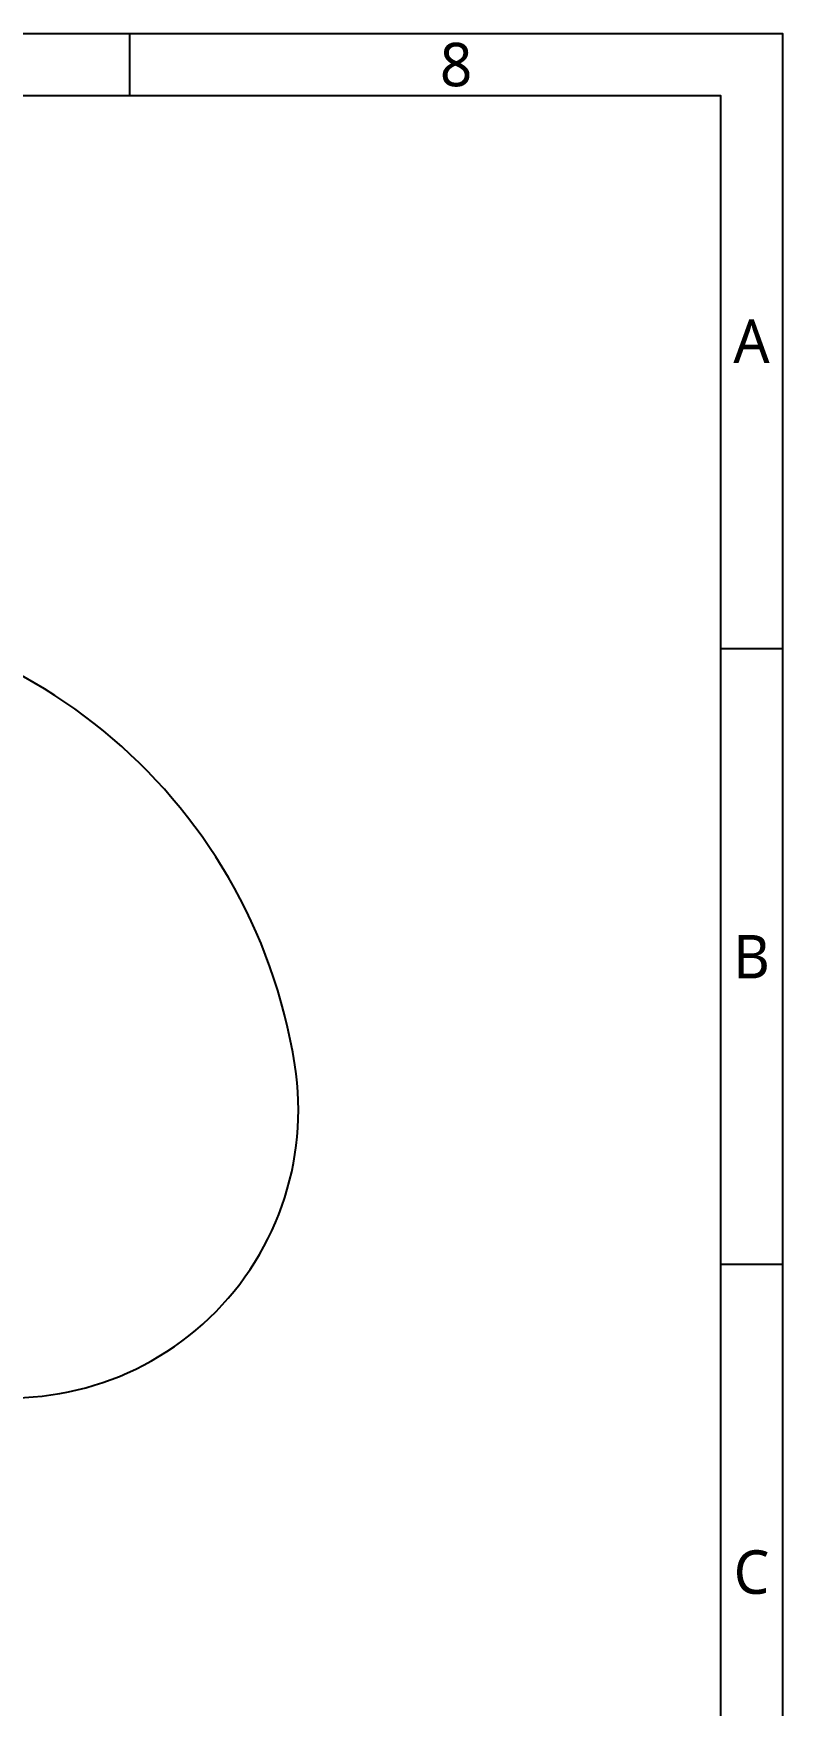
# Model space of a CAD drawing. Header units: millimetres. Extents: x 5828 to 6704, y 123 to 421.
# Drawn here: x 6643.4 to 6703.7, y 286.1 to 420.6 of the extents above; entities that cross this region are included whole.
import ezdxf
from ezdxf.enums import TextEntityAlignment as Align

# ---------------------------------------------------------------- set-up
doc = ezdxf.new("R2010")
doc.units = ezdxf.units.MM
doc.linetypes.add('BANKLINE1', pattern=[5.5, 4, -1.5])
for name, color, linetype in [('00_COMPONENTS', 7, 'BANKLINE1'), ('多重引线', 7, 'Continuous'), ('模板', 7, 'Continuous')]:
    doc.layers.add(name, color=color, linetype=linetype)
doc.styles.add('微软雅黑', font='msyh.ttc', dxfattribs={"height": 2.1})

# ---------------------------------------------------------------- blocks, each defined once
blk = doc.blocks.new('图纸页')
at = {"layer": '模板', "color": 2}
for p, q in [((6651.16, 420.62), (6651.16, 415.62)), ((6703.66, 371.12), (6698.66, 371.12)), ((6703.66, 321.62), (6698.66, 321.62))]:
    blk.add_line(p, q, dxfattribs=at)
for points in [[(6283.66, 123.62), (6283.66, 420.62), (6703.66, 420.62), (6703.66, 123.62)], [(6308.66, 128.62), (6308.66, 415.62), (6698.66, 415.62), (6698.66, 128.62)]]:
    blk.add_lwpolyline(points, close=True, dxfattribs=at)
at = {"layer": '模板', "color": 2, "style": '微软雅黑'}
for s, p in [('8', (6677.41, 418.12)), ('A', (6701.16, 395.87)), ('B', (6701.16, 346.37)), ('C', (6701.16, 296.87))]:
    blk.add_text(s, height=3.5, dxfattribs=at).set_placement(p, align=Align.MIDDLE_CENTER)
for tag, height, p in [('编号', 4, (6669.32, 150.51)), ('当前页', 1.67, (6668.11, 141.19)), ('总页数', 1.67, (6673.32, 141.19)), ('比例', 1.67, (6628.66, 133.62))]:
    blk.add_attdef(tag, text='', height=height, dxfattribs=at).set_placement(p, align=Align.MIDDLE)

msp = doc.modelspace()

# ---------------------------------------------------------------- linework, layer by layer
at = {"layer": '00_COMPONENTS', "linetype": 'ByBlock', "ltscale": 20}
for centre, radius, start, end in [((6621.4819, 330.8743), 43.5013, 9, 259), ((6641.5649, 334.0552), 23.168, 254.872877, 9)]:
    msp.add_arc(centre, radius, start, end, dxfattribs=at)

# ---------------------------------------------------------------- block references
at = {"layer": '多重引线'}
msp.add_blockref('图纸页', (0, 0), dxfattribs=at)

doc.saveas('drawing.dxf')
